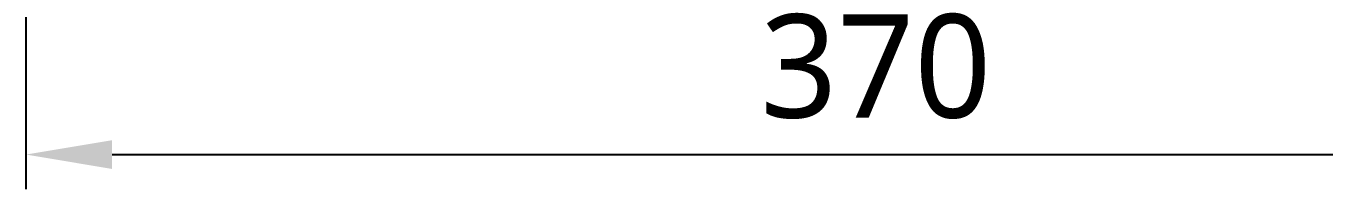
# Model space of a CAD drawing. Header units: millimetres. Extents: x 5828 to 6704, y 123 to 421.
# Drawn here: x 6407.18 to 6426.02, y 228.86 to 231.23 of the extents above; entities that cross this region are included whole.
import ezdxf

# ---------------------------------------------------------------- set-up
doc = ezdxf.new("R2010")
doc.units = ezdxf.units.MM
doc.layers.add('尺寸标注', color=7, linetype='Continuous')
doc.styles.add('微软雅黑', font='msyh.ttc', dxfattribs={"height": 1.5})
doc.dimstyles.new('尺寸标注_1_15比例', dxfattribs={"dimtxt": 1.5, "dimasz": 1.25, "dimexe": 0.5, "dimexo": 0.4, "dimgap": 0.5, "dimtad": 1, "dimdec": 1, "dimlfac": 15, "dimdsep": 46, "dimtxsty": '微软雅黑', "dimcen": 0.09, "dimadec": 0, "dimazin": 0, "dimtp": 0.01, "dimtm": 0.01, "dimtfac": 1, "dimtdec": 1, "dimtofl": 0, "dimtmove": 0, "dimatfit": 3, "dimfxl": 1, "dimtolj": 1, "dimarcsym": 0})

# ---------------------------------------------------------------- blocks, each defined once
blk = doc.blocks.new('*D783')
at = {"layer": 'Defpoints', "color": 0}
for p in [(6407.183, 274.062), (6431.85, 233.491), (6431.85, 229.363)]:
    blk.add_point(p, dxfattribs=at)
at = {"layer": '尺寸标注', "color": 0, "lineweight": -2}
for p, q in [((6407.183, 273.662), (6407.183, 228.863)), ((6431.85, 233.091), (6431.85, 228.863)), ((6408.433, 229.363), (6430.6, 229.363))]:
    blk.add_line(p, q, dxfattribs=at)
at = {"layer": '尺寸标注', "color": 0}
for points in [[(6408.433, 229.571), (6408.433, 229.154), (6407.183, 229.363)], [(6430.6, 229.154), (6430.6, 229.571), (6431.85, 229.363)]]:
    blk.add_solid(points, dxfattribs=at)
at = {"layer": '尺寸标注', "color": 0, "insert": (6419.517, 230.638), "char_height": 1.5, "attachment_point": 5, "style": '微软雅黑'}
blk.add_mtext('\\A1;370', dxfattribs=at)

msp = doc.modelspace()

# ---------------------------------------------------------------- dimensions: what is measured, and where the dimension line sits
at = {"layer": '尺寸标注'}
dim = msp.add_linear_dim(base=(6431.8498, 229.3627), p1=(6407.1832, 274.0616), p2=(6431.8498, 233.4909), dimstyle='尺寸标注_1_15比例', dxfattribs=at)
dim.commit()
dim.dimension.update_dxf_attribs({"geometry": '*D783', "text_midpoint": (6419.5165, 230.6378)})

doc.saveas('drawing.dxf')
